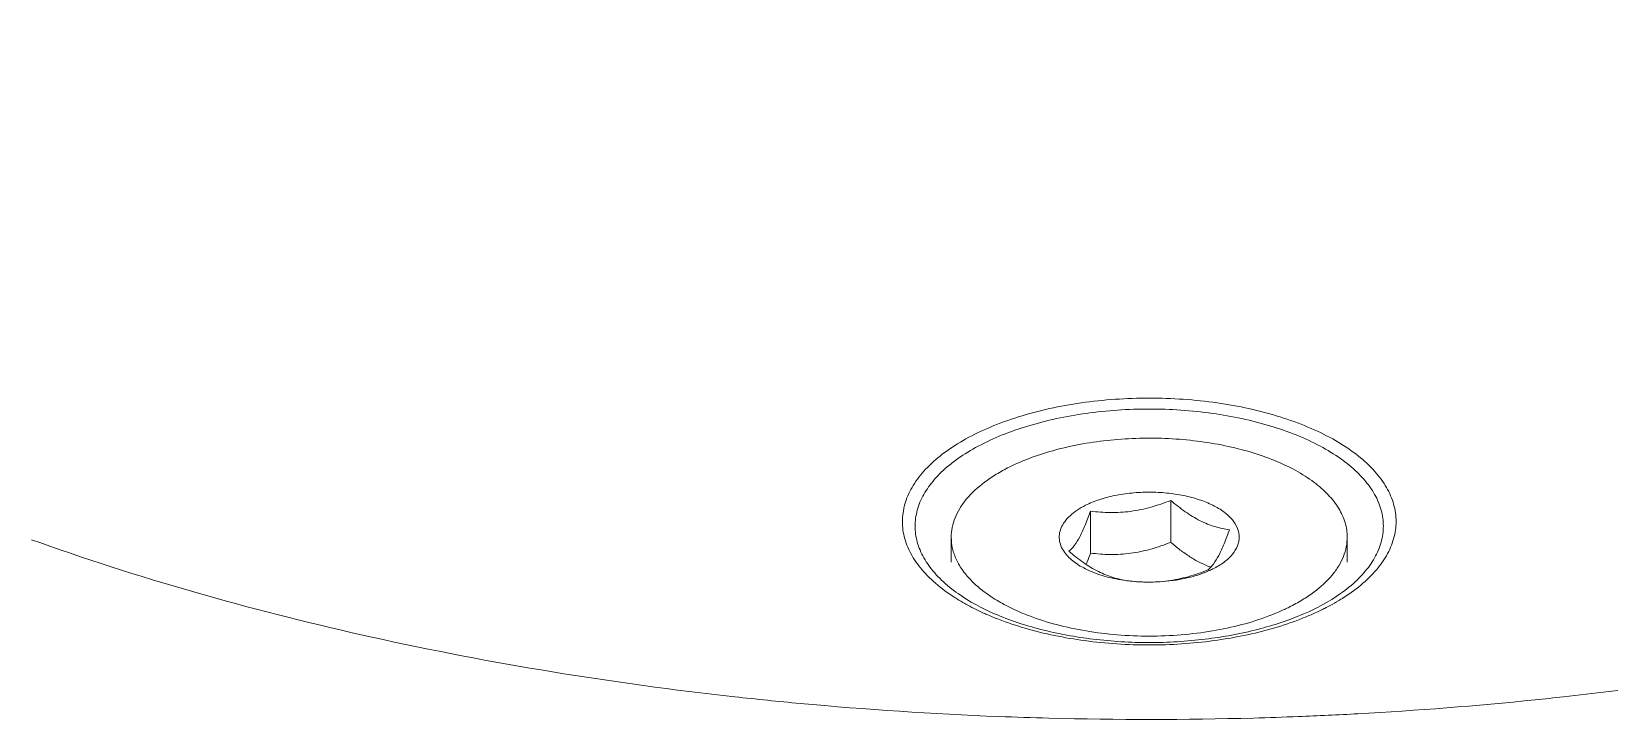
# Model space of a CAD drawing. Header units: millimetres. Extents: x 1177 to 4147, y 93 to 2194.
# Drawn here: x 2669.14 to 2699.82, y 1080.1 to 1093.48 of the extents above; entities that cross this region are included whole.
import ezdxf

# ---------------------------------------------------------------- set-up
doc = ezdxf.new("R2010")
doc.units = ezdxf.units.MM
doc.header["$LTSCALE"] = 0.1
doc.layers.get('0').update_dxf_attribs({"lineweight": 13})

# ---------------------------------------------------------------- blocks, each defined once
blk = doc.blocks.new('02')
for p, q in [((4613.829, 1140.357), (4613.829, 1139.192)), ((4611.598, 1140.058), (4611.598, 1138.893)), ((4607.731, 1139.337), (4607.731, 1138.644)), ((4618.731, 1139.337), (4618.731, 1138.644)), ((4607.921, 1137.766), (4607.92, 1137.766)), ((4618.541, 1137.766), (4618.541, 1137.766))]:
    blk.add_line(p, q)
for centre, radius, start, end in [((4605.42, 1204.032), 68.809, 250.26197, 250.46403), ((4613.844, 1140.764), 2.584, 293.6648, 296.55), ((4615.788, 1140.888), 2.531, 249.5481, 249.753), ((4615.788, 1140.888), 2.532, 249.7532, 250.4657), ((4613.2, 1142.73), 4.642, 262.37, 262.9692), ((4613.207, 1142.786), 4.698, 262.969, 263.5057), ((4613.23, 1143.059), 4.972, 267.8168, 269.1968), ((4613.231, 1143.07), 4.983, 269.1913, 273.3539), ((4611.276, 1143.137), 6.474, 240.9511, 243.2681), ((4615.222, 1143.069), 6.397, 296.6891, 298.9102), ((4613.583, 1235.666), 101.381, 275.87112, 276.31622), ((4613.214, 1240.007), 105.736, 267.74499, 268.49886), ((4613.229, 1240.676), 106.405, 268.50033, 271.56197), ((4613.238, 1240.408), 106.137, 271.56075, 272.23238)]:
    blk.add_arc(centre, radius, start, end)
for points, knots in [([(4613.231, 1185.57), (4610.918, 1185.57), (4606.321, 1185.416), (4599.535, 1184.725), (4592.995, 1183.587), (4586.817, 1182.024), (4581.112, 1180.062), (4575.981, 1177.735), (4571.512, 1175.085), (4567.784, 1172.152), (4564.862, 1168.981), (4563.116, 1166.116), (4562.219, 1163.782), (4561.792, 1162.044), (4561.602, 1160.295), (4561.65, 1158.543), (4561.935, 1156.797), (4562.455, 1155.067), (4563.208, 1153.36), (4564.546, 1151.074), (4566.821, 1148.314), (4569.035, 1146.408), (4570.256, 1145.489)], [0, 0, 0, 0, 0.087027, 0.172878, 0.256413, 0.33656, 0.412375, 0.48309, 0.548166, 0.607384, 0.660941, 0.709584, 0.732516, 0.754799, 0.776703, 0.798518, 0.82054, 0.843053, 0.866313, 0.890542, 0.942521, 1, 1, 1, 1]), ([(4656.203, 1145.487), (4657.424, 1146.406), (4659.639, 1148.312), (4661.914, 1151.072), (4663.253, 1153.359), (4664.006, 1155.065), (4664.526, 1156.795), (4664.812, 1158.541), (4664.86, 1160.293), (4664.67, 1162.043), (4664.243, 1163.78), (4663.347, 1166.114), (4661.601, 1168.98), (4658.679, 1172.151), (4654.951, 1175.084), (4650.482, 1177.735), (4645.35, 1180.061), (4639.645, 1182.023), (4633.467, 1183.587), (4626.927, 1184.725), (4620.141, 1185.416), (4615.544, 1185.57), (4613.231, 1185.57)], [0, 0, 0, 0, 0.057483, 0.109465, 0.133695, 0.156956, 0.17947, 0.201492, 0.223307, 0.245211, 0.267494, 0.290425, 0.339066, 0.392622, 0.451838, 0.516913, 0.587626, 0.66344, 0.743587, 0.827121, 0.912973, 1, 1, 1, 1]), ([(4607.827, 1137.659), (4607.64, 1137.779), (4607.298, 1138.029), (4606.871, 1138.458), (4606.565, 1138.918), (4606.39, 1139.4), (4606.355, 1139.894), (4606.461, 1140.383), (4606.702, 1140.855), (4607.07, 1141.3), (4607.555, 1141.713), (4608.147, 1142.087), (4608.836, 1142.416), (4609.896, 1142.797), (4611.371, 1143.115), (4612.599, 1143.199), (4613.231, 1143.199)], [0, 0, 0, 0, 0.060741, 0.115522, 0.165007, 0.210569, 0.254278, 0.298617, 0.345922, 0.397933, 0.45565, 0.519432, 0.589136, 0.664247, 0.827173, 1, 1, 1, 1]), ([(4613.231, 1143.199), (4613.862, 1143.199), (4615.091, 1143.115), (4616.566, 1142.797), (4617.625, 1142.416), (4618.315, 1142.087), (4618.907, 1141.713), (4619.392, 1141.3), (4619.76, 1140.855), (4620.001, 1140.383), (4620.107, 1139.893), (4620.071, 1139.4), (4619.896, 1138.918), (4619.591, 1138.458), (4619.163, 1138.028), (4618.821, 1137.779), (4618.634, 1137.659)], [0, 0, 0, 0, 0.172833, 0.335756, 0.410866, 0.480569, 0.544349, 0.602064, 0.654073, 0.701376, 0.745714, 0.789424, 0.834986, 0.884474, 0.939256, 1, 1, 1, 1]), ([(4607.92, 1137.766), (4607.758, 1137.881), (4607.461, 1138.12), (4607.099, 1138.528), (4606.85, 1138.961), (4606.722, 1139.412), (4606.722, 1139.87), (4606.849, 1140.322), (4607.097, 1140.755), (4607.458, 1141.163), (4607.925, 1141.541), (4608.707, 1142.016), (4609.897, 1142.48), (4611.502, 1142.819), (4612.644, 1142.895), (4613.231, 1142.895)], [0, 0, 0, 0, 0.05874, 0.111788, 0.159975, 0.204822, 0.248462, 0.293292, 0.341448, 0.394456, 0.453152, 0.517791, 0.66362, 0.827059, 1, 1, 1, 1]), ([(4613.231, 1142.895), (4613.817, 1142.895), (4614.96, 1142.819), (4616.565, 1142.48), (4617.755, 1142.015), (4618.537, 1141.541), (4619.003, 1141.163), (4619.365, 1140.755), (4619.613, 1140.321), (4619.74, 1139.87), (4619.739, 1139.412), (4619.611, 1138.961), (4619.362, 1138.528), (4619, 1138.12), (4618.704, 1137.881), (4618.541, 1137.766)], [0, 0, 0, 0, 0.172947, 0.336385, 0.482211, 0.546848, 0.605542, 0.658548, 0.706702, 0.751531, 0.795171, 0.840019, 0.888207, 0.941257, 1, 1, 1, 1]), ([(4618.731, 1139.337), (4618.731, 1139.405), (4618.721, 1139.541), (4618.659, 1139.816), (4618.501, 1140.158), (4618.201, 1140.537), (4617.796, 1140.888), (4617.295, 1141.204), (4616.708, 1141.48), (4616.047, 1141.71), (4615.327, 1141.89), (4614.561, 1142.015), (4613.767, 1142.084), (4612.962, 1142.093), (4612.163, 1142.045), (4611.386, 1141.938), (4610.648, 1141.776), (4609.966, 1141.562), (4609.541, 1141.381), (4609.342, 1141.281)], [0, 0, 0, 0, 0.019029, 0.038363, 0.07896, 0.123687, 0.173594, 0.229061, 0.289952, 0.355752, 0.425673, 0.49873, 0.573805, 0.6497, 0.725184, 0.799045, 0.870125, 0.937404, 1, 1, 1, 1]), ([(4607.731, 1139.337), (4607.731, 1139.427), (4607.749, 1139.611), (4607.83, 1139.881), (4607.964, 1140.145), (4608.219, 1140.498), (4608.569, 1140.813), (4608.984, 1141.091), (4609.218, 1141.22), (4609.342, 1141.281)], [0, 0, 0, 0, 0.102118, 0.207106, 0.317503, 0.435314, 0.697705, 0.843973, 1, 1, 1, 1]), ([(4611.463, 1140.221), (4611.585, 1140.282), (4611.851, 1140.389), (4612.281, 1140.502), (4612.747, 1140.571), (4613.231, 1140.595), (4613.715, 1140.571), (4614.18, 1140.502), (4614.61, 1140.389), (4614.989, 1140.237), (4615.303, 1140.05), (4615.541, 1139.835), (4615.672, 1139.63), (4615.722, 1139.461), (4615.735, 1139.337), (4615.722, 1139.212), (4615.672, 1139.044), (4615.541, 1138.839), (4615.303, 1138.624), (4615.107, 1138.507), (4614.999, 1138.453)], [0, 0, 0, 0, 0.067708, 0.141686, 0.220117, 0.300861, 0.381603, 0.460036, 0.53401, 0.601719, 0.661917, 0.714225, 0.759575, 0.780504, 0.80086, 0.821216, 0.842144, 0.887493, 0.939804, 1, 1, 1, 1]), ([(4610.906, 1138.878), (4610.864, 1138.931), (4610.792, 1139.042), (4610.732, 1139.226), (4610.726, 1139.414), (4610.777, 1139.599), (4610.88, 1139.776), (4611.033, 1139.941), (4611.23, 1140.093), (4611.381, 1140.18), (4611.463, 1140.221)], [0, 0, 0, 0, 0.119822, 0.23012, 0.336539, 0.44566, 0.563395, 0.693858, 0.839295, 1, 1, 1, 1]), ([(4611.598, 1140.058), (4611.781, 1140.035), (4612.153, 1140.006), (4612.719, 1140.039), (4613.282, 1140.159), (4613.648, 1140.286), (4613.829, 1140.357)], [0, 0, 0, 0, 0.24298, 0.491111, 0.744094, 1, 1, 1, 1]), ([(4613.829, 1140.357), (4613.958, 1140.246), (4614.218, 1140.04), (4614.566, 1139.826), (4614.848, 1139.699), (4615.118, 1139.605), (4615.325, 1139.56), (4615.462, 1139.54)], [0, 0, 0, 0, 0.276541, 0.536549, 0.659077, 0.776703, 1, 1, 1, 1]), ([(4611, 1138.943), (4611.055, 1138.992), (4611.167, 1139.118), (4611.316, 1139.364), (4611.462, 1139.686), (4611.552, 1139.927), (4611.598, 1140.058)], [0, 0, 0, 0, 0.172251, 0.394484, 0.674182, 1, 1, 1, 1]), ([(4609.905, 1137.147), (4609.742, 1137.209), (4609.43, 1137.341), (4608.999, 1137.571), (4608.622, 1137.825), (4608.306, 1138.099), (4608.053, 1138.391), (4607.869, 1138.697), (4607.756, 1139.014), (4607.731, 1139.231), (4607.731, 1139.337)], [0, 0, 0, 0, 0.160213, 0.309991, 0.448756, 0.576423, 0.69356, 0.801536, 0.90263, 1, 1, 1, 1]), ([(4615.462, 1139.54), (4615.415, 1139.41), (4615.325, 1139.168), (4615.18, 1138.847), (4615.031, 1138.601), (4614.918, 1138.474), (4614.864, 1138.425)], [0, 0, 0, 0, 0.325818, 0.605516, 0.827749, 1, 1, 1, 1]), ([(4617.12, 1137.392), (4617.243, 1137.454), (4617.478, 1137.583), (4617.893, 1137.861), (4618.242, 1138.176), (4618.497, 1138.529), (4618.631, 1138.793), (4618.713, 1139.063), (4618.731, 1139.247), (4618.731, 1139.337)], [0, 0, 0, 0, 0.156027, 0.302295, 0.564686, 0.682497, 0.792894, 0.897882, 1, 1, 1, 1]), ([(4582.41, 1139.184), (4585.423, 1138.115), (4591.8, 1136.332), (4598.33, 1135.276), (4601.715, 1134.901)], [0, 0, 0, 0, 0.484169, 1, 1, 1, 1]), ([(4612.584, 1138.13), (4612.402, 1138.154), (4612.055, 1138.221), (4611.648, 1138.36), (4611.364, 1138.501), (4611.133, 1138.646), (4610.983, 1138.779), (4610.906, 1138.878)], [0, 0, 0, 0, 0.293828, 0.562902, 0.685624, 0.79951, 1, 1, 1, 1]), ([(4612.633, 1138.126), (4612.497, 1138.146), (4612.29, 1138.191), (4612.02, 1138.285), (4611.738, 1138.412), (4611.39, 1138.626), (4611.13, 1138.832), (4611, 1138.943)], [0, 0, 0, 0, 0.223297, 0.340923, 0.463451, 0.723459, 1, 1, 1, 1]), ([(4611.479, 1138.575), (4611.489, 1138.601), (4611.53, 1138.706), (4611.569, 1138.812), (4611.598, 1138.893)], [0, 0, 0, 0, 0.241654, 1, 1, 1, 1]), ([(4611.598, 1138.893), (4611.781, 1138.87), (4612.153, 1138.841), (4612.719, 1138.874), (4613.282, 1138.994), (4613.648, 1139.121), (4613.829, 1139.192)], [0, 0, 0, 0, 0.242978, 0.49111, 0.744097, 1, 1, 1, 1]), ([(4613.829, 1139.192), (4613.914, 1139.119), (4614.087, 1138.978), (4614.354, 1138.79), (4614.625, 1138.633), (4614.811, 1138.551), (4614.904, 1138.516)], [0, 0, 0, 0, 0.265636, 0.522345, 0.767559, 1, 1, 1, 1]), ([(4624.736, 1134.9), (4628.116, 1135.274), (4634.638, 1136.328), (4641.007, 1138.105), (4644.016, 1139.171)], [0, 0, 0, 0, 0.515739, 1, 1, 1, 1]), ([(4614.864, 1138.425), (4614.683, 1138.354), (4614.318, 1138.227), (4613.754, 1138.107), (4613.188, 1138.075), (4612.816, 1138.103), (4612.633, 1138.126)], [0, 0, 0, 0, 0.255906, 0.508889, 0.75702, 1, 1, 1, 1]), ([(4614.881, 1138.398), (4614.783, 1138.355), (4614.574, 1138.277), (4614.123, 1138.157), (4613.766, 1138.11), (4613.522, 1138.095)], [0, 0, 0, 0, 0.230379, 0.476336, 1, 1, 1, 1]), ([(4613.041, 1138.091), (4613.01, 1138.092), (4612.888, 1138.097), (4612.766, 1138.108), (4612.676, 1138.118)], [0, 0, 0, 0, 0.251454, 1, 1, 1, 1]), ([(4608.132, 1137.477), (4608.106, 1137.492), (4608.003, 1137.55), (4607.901, 1137.612), (4607.827, 1137.659)], [0, 0, 0, 0, 0.254286, 1, 1, 1, 1]), ([(4607.92, 1137.766), (4608.235, 1137.543), (4608.98, 1137.148), (4610.249, 1136.731), (4611.695, 1136.468), (4612.711, 1136.408), (4613.231, 1136.408)], [0, 0, 0, 0, 0.208445, 0.451639, 0.719441, 1, 1, 1, 1]), ([(4613.231, 1136.408), (4613.75, 1136.408), (4614.766, 1136.468), (4616.212, 1136.731), (4617.481, 1137.148), (4618.226, 1137.543), (4618.541, 1137.766)], [0, 0, 0, 0, 0.280551, 0.548349, 0.791545, 1, 1, 1, 1]), ([(4618.634, 1137.659), (4618.609, 1137.642), (4618.504, 1137.577), (4618.397, 1137.514), (4618.315, 1137.469)], [0, 0, 0, 0, 0.245544, 1, 1, 1, 1]), ([(4608.772, 1137.165), (4608.737, 1137.18), (4608.599, 1137.24), (4608.463, 1137.305), (4608.363, 1137.355)], [0, 0, 0, 0, 0.254362, 1, 1, 1, 1]), ([(4609.774, 1136.809), (4609.686, 1136.834), (4609.347, 1136.938), (4609.014, 1137.062), (4608.772, 1137.165)], [0, 0, 0, 0, 0.257892, 1, 1, 1, 1]), ([(4616.557, 1137.147), (4616.311, 1137.053), (4615.792, 1136.89), (4614.976, 1136.716), (4614.115, 1136.611), (4613.231, 1136.575), (4612.347, 1136.611), (4611.485, 1136.716), (4610.669, 1136.89), (4610.151, 1137.053), (4609.905, 1137.147)], [0, 0, 0, 0, 0.11643, 0.240073, 0.368753, 0.500006, 0.63126, 0.759938, 0.883585, 1, 1, 1, 1]), ([(4617.12, 1137.392), (4617.075, 1137.37), (4616.891, 1137.281), (4616.702, 1137.202), (4616.557, 1137.147)], [0, 0, 0, 0, 0.242789, 1, 1, 1, 1]), ([(4617.69, 1137.165), (4617.611, 1137.131), (4617.282, 1136.997), (4616.945, 1136.884), (4616.687, 1136.809)], [0, 0, 0, 0, 0.241931, 1, 1, 1, 1]), ([(4618.096, 1137.354), (4618.063, 1137.337), (4617.929, 1137.271), (4617.793, 1137.21), (4617.69, 1137.165)], [0, 0, 0, 0, 0.245663, 1, 1, 1, 1]), ([(4613.231, 1136.341), (4612.633, 1136.341), (4611.466, 1136.417), (4610.319, 1136.65), (4609.774, 1136.809)], [0, 0, 0, 0, 0.5132, 1, 1, 1, 1]), ([(4616.687, 1136.809), (4616.142, 1136.65), (4614.996, 1136.417), (4613.829, 1136.341), (4613.231, 1136.341)], [0, 0, 0, 0, 0.486811, 1, 1, 1, 1]), ([(4601.715, 1134.901), (4602.321, 1134.834), (4604.762, 1134.586), (4607.211, 1134.425), (4609.053, 1134.353)], [0, 0, 0, 0, 0.248453, 1, 1, 1, 1]), ([(4617.373, 1134.352), (4617.924, 1134.373), (4620.121, 1134.476), (4622.315, 1134.648), (4623.953, 1134.816)], [0, 0, 0, 0, 0.251158, 1, 1, 1, 1])]:
    blk.add_open_spline(points, degree=3, knots=knots)

msp = doc.modelspace()

# ---------------------------------------------------------------- block references
at = {"xscale": 0.7, "yscale": 0.7, "zscale": 0.7}
msp.add_blockref('02', (-538.391, 286.112), dxfattribs=at)

doc.saveas('drawing.dxf')
